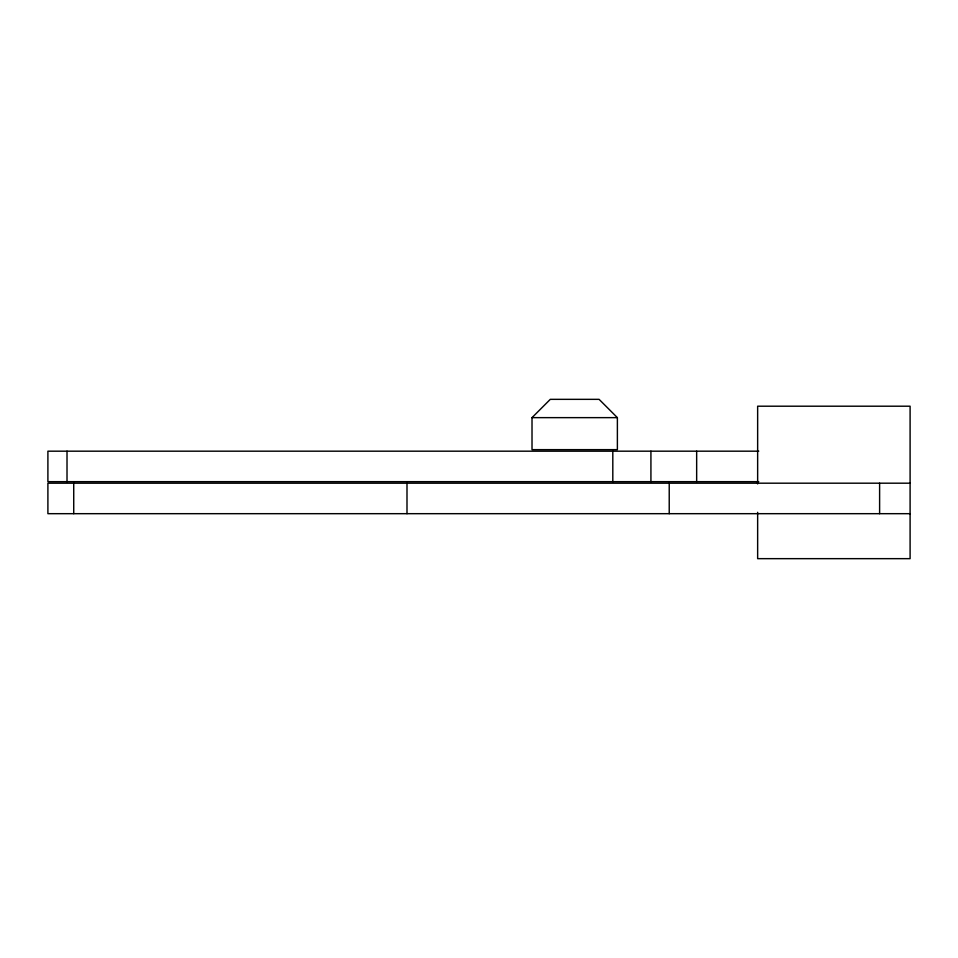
<?xml version="1.0" encoding="UTF-8"?>
<svg xmlns="http://www.w3.org/2000/svg" width="958" height="958" viewBox="0 0 958 958"><rect width="100%" height="100%" fill="white"/><g stroke="black" fill="none" stroke-linecap="round" stroke-linejoin="round"><path stroke-width="1.44" d="M532.013 417.64L550.299 399.342L599.085 399.342L617.383 417.64L617.383 449.649L532.013 449.649L532.013 417.64L617.383 417.64M758.748 451.182L47.9 451.182L47.9 481.67L758.748 481.67M910.1 483.191L47.9 483.191L47.9 513.68L910.1 513.68M879.612 483.191L879.612 513.68M757.646 483.922L757.646 406.204L910.1 406.204L910.1 558.658L757.646 558.658L757.646 512.326M696.658 451.182L696.658 481.67M669.223 483.191L669.223 513.68M650.925 451.182L650.925 481.67M612.809 451.182L612.809 481.67M406.994 483.191L406.994 513.68M73.73 483.191L73.73 513.68M67.012 451.182L67.012 481.67"/></g></svg>
